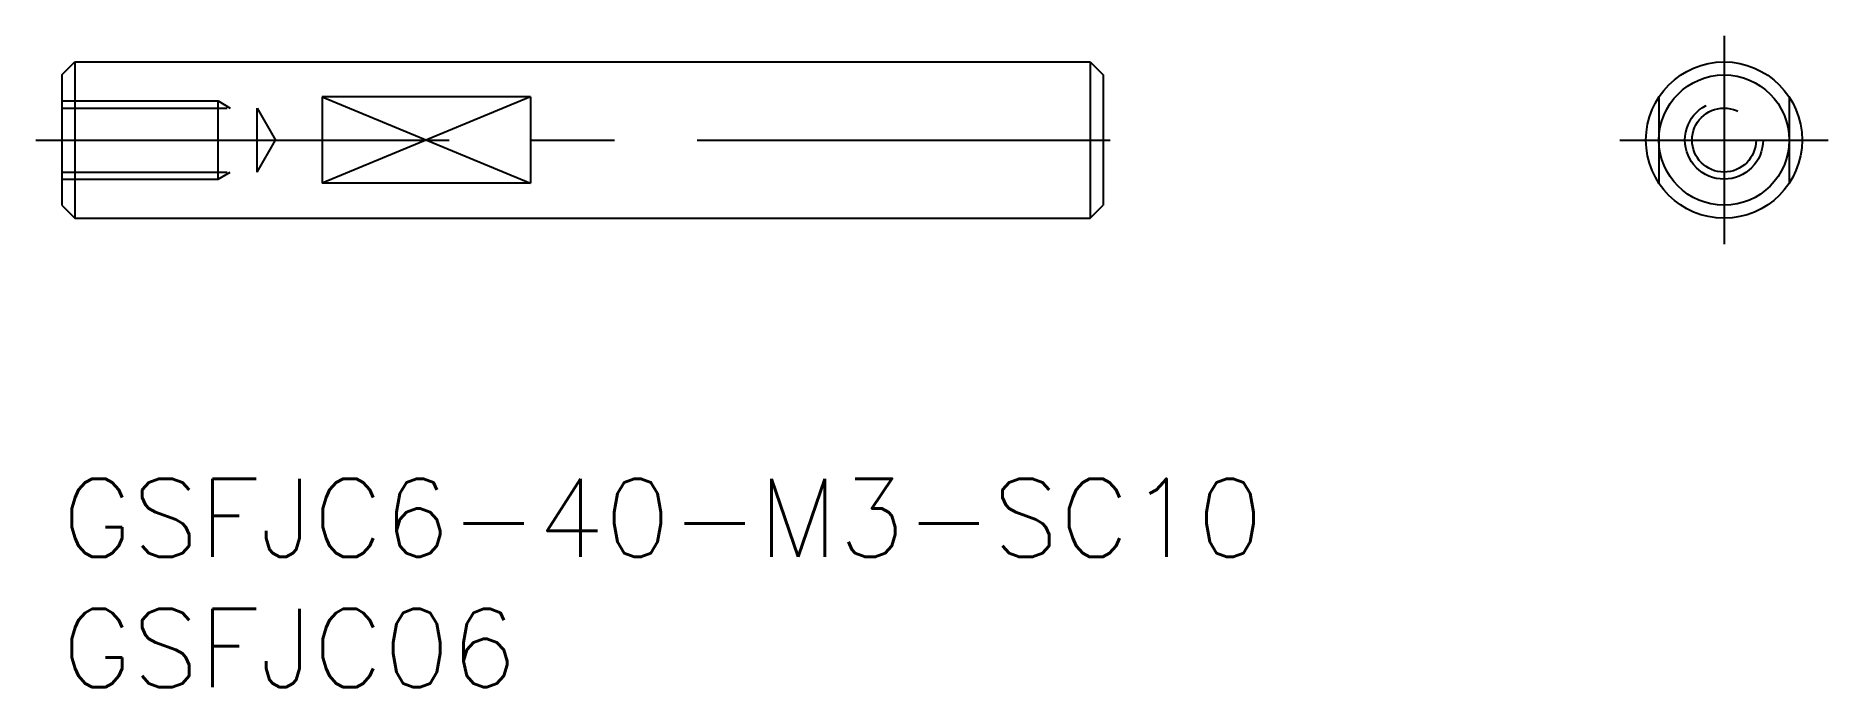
# Model space of a CAD drawing. Extents: x -1 to 67.8, y -8 to 17.
import ezdxf

# ---------------------------------------------------------------- set-up
doc = ezdxf.new("R2010")
doc.units = 0
doc.header["$LTSCALE"] = 0.5
doc.linetypes.add('CENTER', pattern=[50.8, 31.75, -6.35, 6.35, -6.35])
doc.linetypes.add('DASHED', pattern=[19.05, 12.7, -6.35])
for name, color, linetype in [('MSM_CENTER', 1, 'CENTER'), ('MSM_CONTINUOUS', 7, 'CONTINUOUS'), ('MSM_DASHED', 4, 'DASHED'), ('MSM_NARROW', 5, 'CONTINUOUS'), ('MSM_PART_NUMBER', 7, 'CONTINUOUS')]:
    doc.layers.add(name, color=color, linetype=linetype)
doc.styles.get("Standard").update_dxf_attribs({"font": 'txt.shx', "height": 3, "bigfont": 'bigfont.shx'})

# ---------------------------------------------------------------- blocks, each defined once
blk = doc.blocks.new('*U13')
at = {"layer": 'MSM_PART_NUMBER'}
blk.add_text('GSFJC6-40-M3-SC10', height=3, dxfattribs=at).set_placement((0, -3))
blk = doc.blocks.new('*U14')
at = {"layer": 'MSM_PART_NUMBER'}
blk.add_text('GSFJC06', height=3, dxfattribs=at).set_placement((0, -8))

msp = doc.modelspace()

# ---------------------------------------------------------------- linework, layer by layer
at = {"layer": 'MSM_CENTER'}
for p, q in [((63.85, 17), (63.85, 9)), ((-1, 13), (41, 13)), ((59.85, 13), (67.85, 13))]:
    msp.add_line(p, q, dxfattribs=at)
at = {"layer": 'MSM_CONTINUOUS'}
for p, q in [((0, 15.5), (0.5, 16)), ((0.5, 16), (39.5, 16)), ((0.5, 16), (0.5, 10)), ((39.5, 16), (40, 15.5)), ((39.5, 16), (39.5, 10)), ((0, 15.5), (0, 10.5)), ((40, 15.5), (40, 10.5)), ((10, 14.658), (10, 11.342)), ((18, 14.658), (10, 14.658)), ((18, 14.658), (18, 11.342)), ((18, 11.342), (10, 11.342)), ((0, 10.5), (0.5, 10)), ((39.5, 10), (40, 10.5)), ((0.5, 10), (39.5, 10))]:
    msp.add_line(p, q, dxfattribs=at)
for radius in [3, 2.5]:
    msp.add_circle((63.85, 13), radius, dxfattribs=at)
at = {"layer": 'MSM_DASHED'}
for p, q in [((0, 14.5), (6, 14.5)), ((6, 11.5), (6, 14.5)), ((6, 14.5), (6.469, 14.229)), ((61.35, 14.658), (61.35, 11.342)), ((66.35, 14.658), (66.35, 11.342)), ((0, 14.229), (7.5, 14.229)), ((7.5, 11.771), (7.5, 14.229)), ((7.5, 14.229), (8.21, 13)), ((7.5, 11.771), (8.21, 13)), ((0, 11.771), (7.5, 11.771)), ((6, 11.5), (6.469, 11.771)), ((0, 11.5), (6, 11.5))]:
    msp.add_line(p, q, dxfattribs=at)
for radius in [1.5, 1.23]:
    msp.add_circle((63.85, 13), radius, dxfattribs=at)
at = {"layer": 'MSM_NARROW'}
for p, q in [((10, 14.658), (18, 11.342)), ((18, 14.658), (10, 11.342))]:
    msp.add_line(p, q, dxfattribs=at)

# ---------------------------------------------------------------- block references
at = {"layer": 'MSM_CONTINUOUS'}
for name in ['*U13', '*U14']:
    msp.add_blockref(name, (0, 0), dxfattribs=at)

doc.saveas('drawing.dxf')
